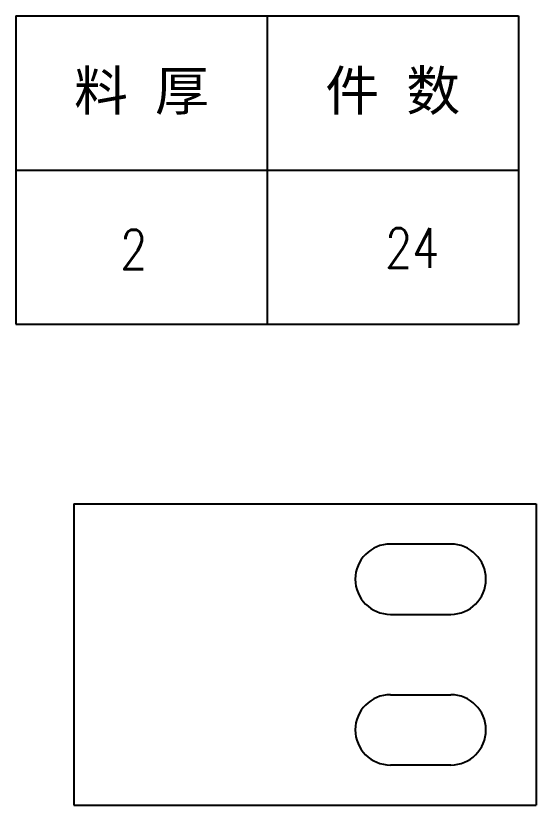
# Model space of a CAD drawing. Header units: inches. Extents: x -786 to 133009, y -39644 to 2522.
# Drawn here: x 2001.8 to 2053.6, y 796.4 to 875 of the extents above; entities that cross this region are included whole.
import ezdxf
from ezdxf.enums import TextEntityAlignment as Align

# ---------------------------------------------------------------- set-up
doc = ezdxf.new("R2010")
doc.units = ezdxf.units.IN
doc.header["$MEASUREMENT"] = 0
doc.styles.add('DIM', font='romans.shx', dxfattribs={"width": 0.8, "oblique": 20, "bigfont": 'bigfont.shx'})

# ---------------------------------------------------------------- blocks, each defined once
blk = doc.blocks.new('*T58')
at = {"color": 0, "linetype": 'ByBlock', "lineweight": -2, "transparency": 16777216}
for p, q in [((0, 0), (127, 0)), ((0, 0), (0, -78)), ((63.5, 0), (63.5, -78)), ((127, 0), (127, -78)), ((0, -39), (127, -39)), ((0, -78), (127, -78))]:
    blk.add_line(p, q, dxfattribs=at)
at = {"color": 0, "transparency": 16777216, "char_height": 10, "width": 60.5, "attachment_point": 5}
for s, insert in [('{\\fSimSun|b0|i0|c134|p2;料 厚}', (31.75, -19.5)), ('{\\fSimSun|b0|i0|c134|p2;件 数}', (95.25, -19.5))]:
    blk.add_mtext(s, dxfattribs=dict(at, insert=insert))
blk = doc.blocks.new('拆图参数')
blk.add_blockref('*T58', (-63.5, 78))
at = {"style": 'DIM', "width": 0.8}
blk.add_attdef('1', text='', height=10, dxfattribs=at).set_placement((36.65, 19.27), align=Align.MIDDLE_CENTER)
blk.add_attdef('6', text='', height=10, dxfattribs=at).set_placement((-37.13, 18.91), align=Align.MIDDLE_LEFT)

msp = doc.modelspace()

# ---------------------------------------------------------------- linework, layer by layer
for p, q in [((2007.61365, 826.44284), (2053.61365, 826.44284)), ((2007.61365, 826.44284), (2007.61365, 796.44284)), ((2053.61365, 826.44284), (2053.61365, 796.44284)), ((2045.11365, 822.44284), (2039.11365, 822.44284)), ((2039.11365, 815.44284), (2045.11365, 815.44284)), ((2039.11365, 807.44284), (2045.11365, 807.44284)), ((2045.11365, 800.44284), (2039.11365, 800.44284)), ((2007.61365, 796.44284), (2053.61365, 796.44284))]:
    msp.add_line(p, q)
for centre, start, end in [((2039.11365, 818.94284), 90, 270), ((2045.11365, 818.94284), 270, 90), ((2039.11365, 803.94284), 90, 270), ((2045.11365, 803.94284), 270, 90)]:
    msp.add_arc(centre, 3.5, start, end)

# ---------------------------------------------------------------- block references
at = {"xscale": 0.3937007874015748, "yscale": 0.3937007874015748, "zscale": 0.3937007874015748}
msp.add_blockref('拆图参数', (2026.84482, 844.32323), dxfattribs=at).add_auto_attribs({'1': '24', '6': '2'})

doc.saveas('drawing.dxf')
